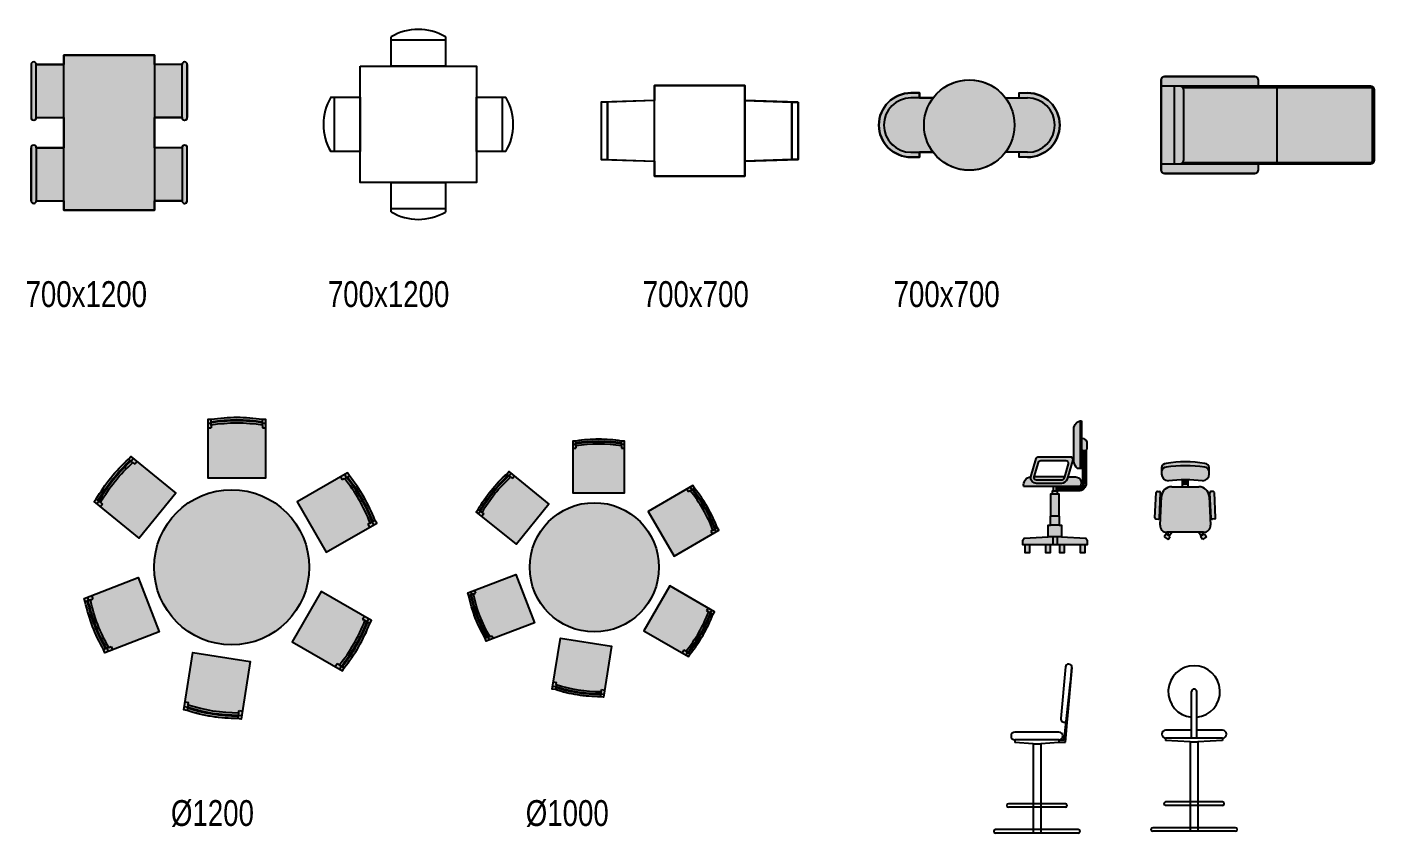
# Model space of a CAD drawing. Header units: millimetres. Extents: x 21129 to 2803301, y -510327 to 166837.
# Drawn here: x 335571 to 345993, y -251615 to -245378 of the extents above; entities that cross this region are included whole.
import ezdxf

# ---------------------------------------------------------------- set-up
doc = ezdxf.new("R2010")
doc.units = ezdxf.units.MM
doc.layers.add('....12_TNT_F_FURNITURE', color=27, linetype='Continuous', transparency=0.5)
doc.layers.add('....20_TNT_N_TEXT', color=9, linetype='Continuous')
doc.layers.add('TNT-Funiture', color=27, linetype='Continuous')
doc.styles.add('.TNT_A_TXT_3_NOTE', font='uromans.shx', dxfattribs={"width": 0.8})

# ---------------------------------------------------------------- blocks, each defined once
blk = doc.blocks.new('TABLE-07')
at = {"layer": 'TNT-Funiture'}
h = blk.add_hatch(color=253, dxfattribs=at)
edge = h.paths.add_edge_path()
edge.add_line((0, 1127.084740000078), (-214.1028383296216, 1127.084740000078))
edge.add_arc((-234.1182565884665, 1127.084740000078), 20.01541825872846, 0, 180)
edge.add_line((-254.1336748469621, 1127.084740000078), (-254.1336748469621, 716.7247659760469))
edge.add_arc((-234.1182565884665, 716.660244498984), 20.01552225375342, 179.815302609997, 360.184697390003)
edge.add_line((-214.1028383299708, 716.7247659759596), (-2.328306436538696e-10, 716.7247659759596))
edge.add_line((0, 716.7247659759596), (0, 483.2752340239822))
edge.add_line((0, 483.2752340240404), (-214.102838329738, 483.2752340240404))
edge.add_arc((-234.1182565884665, 483.2752340240404), 20.01541825867025, 0, 180)
edge.add_line((-254.1336748469621, 483.2752340240404), (-254.1336748469621, 72.91526000000886))
edge.add_arc((-234.1182565884665, 73.16327985026874), 20.01695486126681, 180.709940867202, 359.290059132798)
edge.add_line((-214.1028383295052, 72.91525999992155), (1.164153218269348e-10, 72.91525999992155))
edge.add_line((0, 72.91525999992155), (0, -5.820766091346741e-11))
edge.add_line((0, 0), (700, 0))
edge.add_line((700, 0), (700, 72.91525999997975))
edge.add_line((700, 72.91525999992155), (914.1028383296216, 72.91525999992155))
edge.add_arc((934.1182565884665, 72.91526000027079), 20.01541825872846, 180.0000000007015, 355.2133507403753)
edge.add_line((954.0638676797971, 71.24506053572986), (954.1336748468457, 483.2752340240404))
edge.add_arc((934.1182565884665, 483.8215544711566), 20.02287277347555, 358.4365010268669, 541.563498973133)
edge.add_line((914.1028383295052, 483.2752340240404), (699.9999999998836, 483.2752340240404))
edge.add_line((700, 483.2752340240404), (700, 716.7247659760178))
edge.add_line((700, 716.7247659759596), (914.1028383296216, 716.7247659759596))
edge.add_arc((934.1182565884665, 716.7247659765417), 20.01541825872846, 180.0000000016308, 355.7511665901154)
edge.add_line((954.0786663489416, 715.2418599592056), (954.1336748469621, 1127.084740000078))
edge.add_arc((934.1182565884665, 1127.171362544177), 20.01560569997831, 359.7520373971923, 540.2479626028077)
edge.add_line((914.1028383295052, 1127.084740000078), (699.9999999998836, 1127.084740000078))
edge.add_line((700, 1127.084740000078), (700, 1200.000000000058))
edge.add_line((700, 1200), (0, 1200))
edge.add_line((0, 1200), (0, 1127.08474000002))
for p, q in [((-254.1336748469621, 1127.084740000078), (-254.1336748469621, 716.7247659759596)), ((-214.1028383295052, 716.7247659759596), (-214.1028383295052, 1127.084740000078)), ((-214.1028383295052, 1127.084740000078), (0, 1127.084740000078)), ((914.1028383295052, 1127.084740000078), (700, 1127.084740000078)), ((914.1028383295052, 716.7247659759596), (914.1028383295052, 1127.084740000078)), ((954.1336748469621, 1127.084740000078), (954.1336748469621, 716.7247659759596)), ((-214.1028383295052, 716.7247659759596), (0, 716.7247659759596)), ((914.1028383295052, 716.7247659759596), (700, 716.7247659759596)), ((-254.1336748469621, 72.91525999992155), (-254.1336748469621, 483.2752340240404)), ((-214.1028383295052, 483.2752340240404), (-214.1028383295052, 72.91525999992155)), ((-214.1028383295052, 483.2752340240404), (0, 483.2752340240404)), ((914.1028383295052, 483.2752340240404), (700, 483.2752340240404)), ((914.1028383295052, 483.2752340240404), (914.1028383295052, 72.91525999992155)), ((954.1336748469621, 72.91525999992155), (954.1336748469621, 483.2752340240404)), ((-214.1028383295052, 72.91525999992155), (0, 72.91525999992155)), ((914.1028383295052, 72.91525999992155), (700, 72.91525999992155))]:
    blk.add_line(p, q)
blk.add_lwpolyline([(0, 1127.084740000078), (-214.1028383295052, 1127.084740000078, 1), (-254.1336748469621, 1127.084740000078), (-254.1336748469621, 716.7247659759596, 1.00322878449001), (-214.1028383299708, 716.7247659759596), (0, 716.7247659759596), (0, 483.2752340240404), (-214.1028383299708, 483.2752340240404, 1), (-254.1336748469621, 483.2752340240404), (-254.1336748469621, 72.91525999992155, 0.9876853311484651), (-214.1028383295052, 72.91525999992155), (0, 72.91525999992155), (0, 0), (700, 0), (700, 72.91525999992155), (914.1028383295052, 72.91525999992155, 0.9590773526703177), (954.0638676797971, 71.24506053572986), (954.1336748469621, 483.2752340240404, 1.027667418922487), (914.1028383295052, 483.2752340240404), (700, 483.2752340240404), (700, 716.7247659759596), (914.1028383295052, 716.7247659759596, 0.9635927184922455), (954.0786663489416, 715.2418599592056), (954.1336748469621, 1127.084740000078, 1.004337155703035), (914.1028383295052, 1127.084740000078), (700, 1127.084740000078), (700, 1200), (0, 1200), (0, 1127.084740000078)], format="xyb", close=True)
blk.add_lwpolyline([(0, 1200), (700, 1200), (700, 0), (0, 0)], close=True)
for centre, start, end in [((-234.1182565884665, 1127.084740000078), 0, 180), ((934.1182565884665, 1127.084740000078), 0, 180), ((-234.1182565884665, 716.7247659759596), 180, 0), ((934.1182565884665, 716.7247659759596), 180, 0), ((-234.1182565884665, 483.2752340240404), 0, 180), ((934.1182565884665, 483.2752340240404), 0, 180), ((-234.1182565884665, 72.91525999992155), 180, 0), ((934.1182565884665, 72.91525999992155), 180, 0)]:
    blk.add_arc(centre, 20.01541825870219, start, end)
blk = doc.blocks.new('TABLE-09')
for p, q in [((659.8792302425718, 1101.409687978768), (240.1207558010938, 1101.409687978768)), ((-201.4096879787976, 659.8792302425427), (-201.4096879787976, 240.1207558011229)), ((1101.409687978798, 240.1207697574282), (1101.409687978798, 659.879244198848)), ((240.1207697574282, -201.4096879787976), (659.8792441989062, -201.4096879787976))]:
    blk.add_line(p, q)
for points in [[(659.8792284460505, 1127.334167444002), (659.8792284460505, 1127.334167444002), (659.8792441989062, 900), (240.1207558010938, 900), (240.1207417425467, 1127.995208478416)], [(-227.3341674440308, 659.8792284461379), (-227.3341674440308, 659.8792284461379), (0, 659.879244198848), (0, 240.1207558011229), (-227.9952084785327, 240.1207417425758)], [(1127.334167444031, 240.120771553833), (1127.334167444031, 240.120771553833), (900, 240.1207558010938), (900, 659.879244198848), (1127.995208478533, 659.8792582573951)], [(240.1207715539495, -227.3341674439725), (240.1207715539495, -227.3341674439725), (240.1207558010938, 0), (659.8792441989062, 0), (659.8792582574533, -227.9952084784163)]]:
    blk.add_lwpolyline(points)
blk.add_lwpolyline([(0, 900), (900, 900), (900, 0), (0, 0)], close=True)
for centre, start, end in [((449.4364779578755, 769.8398471565451), 59.51636294529612, 120.3031769559335), ((130.1601528434549, 449.4364779577591), 149.516362946142, 210.3031769544938), ((769.8398471565451, 450.5635220422409), 329.5163629461421, 30.30317695449383), ((450.5635220421245, 130.1601528434549), 239.5163629452962, 300.3031769559335)]:
    blk.add_arc(centre, 414.8353170486909, start, end)
blk = doc.blocks.new('GHEBAR2')
for p, q in [((220.4700877670693, 1285.135829698409), (184.7065599276393, 885.1358296984099)), ((220.2714295969199, 702.8678643049552), (270.2714295969199, 1280.683150510978)), ((270.2714295969199, 1280.683150510978), (234.5079017574899, 880.6831505109778)), ((210.2714295969126, 721.4542039205514), (260.2714295969199, 1168.837361192937)), ((170.2714295969199, 781.4542039205517), (-170.2714295969199, 781.4542039205446)), ((170.2714295969199, 721.4542039205517), (-170.2714295969199, 721.4542039205444)), ((-170.2714295969199, 721.4542039205444), (-170.2714295969199, 701.4542039205371)), ((-30, 691.4542039205371), (-170.2714295969199, 701.4542039205371)), ((-30, 691.4542039205371), (-30, -3.637978807091713e-12)), ((-30, 691.4542039205371), (30, 691.4542039205371)), ((170.2714295969199, 701.4542039205444), (30, 691.4542039205444)), ((30, 691.4542039205371), (30, -3.637978807091713e-12)), ((170.2714295969199, 721.4542039205517), (210.2714295969126, 721.4542039205514)), ((170.2714295969199, 721.4542039205517), (170.2714295969199, 701.4542039205444)), ((171.2482625168777, 702.8678643049552), (220.2714295969199, 702.8678643049552)), ((220.2714295969199, 227.0285727959163), (-220.2714295969199, 227.0285727959163)), ((220.2714295969199, 199.9999999999964), (-220.2714295969199, 200.0000000000036)), ((320.2714295969199, 27.02857279591626), (-320.2714295969199, 27.02857279591626)), ((320.2714295969199, -3.637978807091713e-12), (-320.2714295969199, 3.637978807091713e-12))]:
    blk.add_line(p, q)
for centre, radius, start, end in [((245.3707586819946, 1282.909490104694), 24.99999999999907, 354.8908371938024, 174.8908371938023), ((209.6072308425646, 882.9094901046938), 24.99999999999906, 174.8908371938023, 354.8908371938024), ((-170.2714295969199, 751.4542039205444), 30, 90, 270), ((170.2714295969199, 751.4542039205517), 30, 270, 90), ((-220.2714295969199, 213.5142863979599), 13.51428639795713, 90, 270), ((220.2714295969199, 213.5142863979599), 13.51428639795713, 270, 90), ((-320.2714295969199, 13.51428639795995), 13.51428639795713, 90, 270), ((320.2714295969199, 13.51428639795995), 13.51428639795713, 270, 90)]:
    blk.add_arc(centre, radius, start, end)
blk = doc.blocks.new('GHEBAR1')
for p, q in [((-19.99999999999272, 694.4256311246313), (-19.99999999999272, 1053.654577715062)), ((20.00000000000728, 694.425631124632), (20.00000000000728, 1053.654577715062)), ((-19.99999999999272, 754.4256311246314), (-220.2714295969199, 754.4256311246281)), ((220.2714295969199, 754.4256311246354), (20.00000000001455, 754.4256311246321)), ((220.2714295969199, 694.4256311246354), (-220.2714295969199, 694.4256311246281)), ((-220.2714295969199, 694.4256311246281), (-220.2714295969199, 674.4256311246208)), ((-30, 664.4256311246208), (-220.2714295969199, 674.4256311246208)), ((-30, 664.4256311246208), (-30, -27.0285727959199)), ((-30, 664.4256311246208), (30, 664.4256311246208)), ((220.2714295969199, 674.4256311246281), (30, 664.4256311246281)), ((30, 664.4256311246208), (30, -27.0285727959199)), ((220.2714295969199, 694.4256311246354), (220.2714295969199, 674.4256311246281)), ((220.2714295969199, 200), (-220.2714295969199, 200)), ((220.2714295969199, 172.9714272040801), (-220.2714295969199, 172.9714272040874)), ((320.2714295969199, 0), (-320.2714295969199, 0)), ((320.2714295969199, -27.0285727959199), (-320.2714295969199, -27.02857279591262))]:
    blk.add_line(p, q)
for centre, radius, start, end in [((7.275957614183426e-12, 1053.654577715061), 200, 275.739170477184, 264.2608295228161), ((7.275957614183426e-12, 1053.654577715062), 20, 0, 180), ((-220.2714295969199, 724.4256311246281), 30, 90, 270), ((220.2714295969199, 724.4256311246354), 30, 270, 90), ((-220.2714295969199, 186.4857136020437), 13.51428639795713, 90, 270), ((220.2714295969199, 186.4857136020437), 13.51428639795713, 270, 90), ((-320.2714295969199, -13.51428639795631), 13.51428639795713, 90, 270), ((320.2714295969199, -13.51428639795631), 13.51428639795713, 270, 90)]:
    blk.add_arc(centre, radius, start, end)
blk = doc.blocks.new('A$C016355CB')
at = {"layer": 'TNT-Funiture'}
h = blk.add_hatch(color=253, dxfattribs=at)
edge = h.paths.add_edge_path()
edge.add_ellipse((457.6495816361858, 959.9885296510183), major_axis=(-44.03885846143674, 44.03885846143674), ratio=0.9999999999990468, start_angle=-43.28154335001369, end_angle=46.94710910034013, ccw=False)
edge.add_line((455.781904144329, 1022.240870088572), (455.781904144329, 886.8946510239039))
edge.add_ellipse((455.6551389752422, 844.0383958995808), major_axis=(-30.30408118303943, 30.30408118303943), ratio=0.9999999999982583, start_angle=241.33366824931062, end_angle=314.83052443623836, ccw=False)
edge.add_line((496.781904144329, 856.0909416647628), (496.781904144329, 810.9515672904672))
edge.add_ellipse((476.7819041442126, 810.9515672905254), major_axis=(14.14213562389607, 14.14213562389607), ratio=0.9999999999933251, start_angle=269.42700400099284, end_angle=314.999999999642, ccw=False)
edge.add_line((490.781904144329, 796.6687104334123), (490.781904144329, 538.9270454897196))
edge.add_ellipse((430.781904144329, 538.9270454897196), major_axis=(42.42640687120751, 42.42640687120752), ratio=0.9999999999993088, start_angle=225.0000000000198, end_angle=314.9999999999802, ccw=False)
edge.add_line((430.781904144329, 478.9270454897196), (266.3623282093322, 478.9270454897196))
edge.add_line((266.3623282093322, 478.9270454897196), (266.3623282093322, 457.3309640041552))
edge.add_line((266.3623282093322, 457.3309640041552), (279.131097415695, 457.3309640041552))
edge.add_line((279.131097415695, 457.3309640041552), (279.131097415695, 284.6586962314323))
edge.add_line((279.131097415695, 284.6586962314323), (282.6420151323546, 284.6586962314323))
edge.add_line((282.6420151323546, 284.6586962314323), (282.6420151323546, 215.2232668701326))
edge.add_line((282.6420151323546, 215.2232668701326), (298.8094673197484, 215.2232668701326))
edge.add_line((298.8094673197484, 215.2232668701326), (298.8094673197484, 125.592552404094))
edge.add_line((298.8094673197484, 125.592552404094), (487.9941406756407, 113.1306579343509))
edge.add_line((487.9941406756407, 113.1306579343509), (498.5382671080297, 99.17450221761828))
edge.add_line((498.5382671080297, 99.17450221761828), (498.5382671080297, 61.99740044760983))
edge.add_line((498.5382671080297, 61.99740044760983), (479.8666224840563, 61.99740044760983))
edge.add_line((479.8666224840563, 61.99740044760983), (479.8666224841727, -0.0005042270640842617))
edge.add_line((479.8666224841727, -0.0005042270640842617), (445.9597232751548, -0.0005042270640842617))
edge.add_line((445.9597232751548, -0.0005042270640842617), (445.9597232751548, 61.99740044760983))
edge.add_line((445.9597232751548, 61.99740044760983), (321.0033408449963, 61.99740044760983))
edge.add_line((321.0033408449963, 61.99740044760983), (321.0033408449963, -0.0005042270640842617))
edge.add_line((321.0033408449963, -0.0005042270640842617), (287.0964416360948, -0.0005042270640842617))
edge.add_line((287.0964416360948, -0.0005042270640842617), (287.0964416360948, 61.99740044760983))
edge.add_line((287.0964416360948, 61.99740044760983), (211.4407433067681, 61.99740044760983))
edge.add_line((211.4407433067681, 61.99740044760983), (211.4407433066517, -0.0005042270640842617))
edge.add_line((211.4407433066517, -0.0005042270640842617), (177.5338440977503, -0.0005042270640842617))
edge.add_line((177.5338440977503, -0.0005042270640842617), (177.5338440977503, 61.99740044755163))
edge.add_line((177.5338440977503, 61.99740044755163), (51.51753011904657, 61.99740044760983))
edge.add_line((51.51753011904657, 61.99740044760983), (51.51753011904657, -0.0005042270640842617))
edge.add_line((51.51753011904657, -0.0005042270640842617), (17.61063091014512, -0.0005042270640842617))
edge.add_line((17.61063091014512, -0.0005042270640842617), (17.61063091014512, 61.99740044760983))
edge.add_line((17.61063091014512, 61.99740044760983), (-0.001082165283150971, 61.99740044755163))
edge.add_line((-0.001082165283150971, 61.99740044755163), (-0.001082165283150971, 99.17450221767649))
edge.add_line((-0.001082165283150971, 99.17450221767649), (10.48444081365597, 113.0530906813801))
edge.add_line((10.48444081365597, 113.0530906813801), (197.780997667578, 125.4643188732443))
edge.add_line((197.780997667578, 125.4643188732443), (197.780997667578, 215.2232668701326))
edge.add_line((197.780997667578, 215.2232668701326), (213.5513905844418, 215.2232668701326))
edge.add_line((213.5513905844418, 215.2232668701326), (213.5513905843254, 284.6586962314323))
edge.add_line((213.5513905843254, 284.6586962314323), (217.5127809908008, 284.6586962314323))
edge.add_line((217.5127809908008, 284.6586962314323), (217.5127809908008, 457.3309640041552))
edge.add_line((217.5127809908008, 457.3309640041552), (230.6644910475006, 457.3309640041552))
edge.add_line((230.6644910475006, 457.3309640041552), (230.6644910475006, 478.9270454897196))
edge.add_line((230.6644910475006, 478.9270454897196), (237.3523457727861, 478.9270454897196))
edge.add_line((237.3523457727861, 478.9270454897196), (237.3523457727861, 514.8227318150457))
edge.add_line((237.3523457727861, 514.8227318150457), (7.76821436197497, 514.8227318150457))
edge.add_ellipse((68.82621537882369, 525.9470851669903), major_axis=(43.88525222485761, 43.88525222485761), ratio=0.9999999999990337, start_angle=51.94604218091888, end_angle=145.3256451627015, ccw=False)
edge.add_line((61.32063893880695, 587.5546906064264), (103.4075908539817, 730.1509441550006))
edge.add_ellipse((122.5895438076695, 724.4894354441203), major_axis=(14.14213562381608, 14.14213562381608), ratio=0.9999999999916156, start_angle=45.00000000024022, end_angle=118.55615760510989, ccw=False)
edge.add_line((122.5895438076695, 744.4894354441203), (367.2751021101139, 744.4894354441203))
edge.add_ellipse((367.2751021101139, 724.4894354441203), major_axis=(14.14213562372607, 14.14213562372607), ratio=0.9999999999967581, start_angle=298.5561576051392, end_angle=405.0000000000929, ccw=False)
edge.add_line((386.4570550636854, 718.82792673324), (347.8392070472473, 587.985463769699))
edge.add_line((347.8392070472473, 587.985463769699), (406.8897497823928, 587.9854637697572))
edge.add_ellipse((406.469621735625, 542.1204476428684), major_axis=(32.43282451387804, 32.43282451387804), ratio=0.9999999999987446, start_angle=278.4766641907951, end_angle=404.4751797178102, ccw=False)
edge.add_line((443.3289614268579, 514.8227318150457), (258.7940600431757, 514.8227318150457))
edge.add_line((258.7940600431757, 514.8227318150457), (258.7940600431757, 503.9270454897196))
edge.add_line((258.7940600431757, 503.9270454897196), (430.781904144329, 503.9270454897196))
edge.add_ellipse((430.781904144329, 538.9270454897196), major_axis=(24.74873734153773, 24.74873734153773), ratio=0.9999999999993088, start_angle=225.0000000000198, end_angle=314.9999999999802)
edge.add_line((465.781904144329, 538.9270454897196), (465.781904144329, 790.9515672904672))
edge.add_line((465.781904144329, 790.9515672904672), (455.781904144329, 790.9515672904672))
edge.add_line((455.781904144329, 790.9515672904672), (455.781904144329, 653.1801965364139))
edge.add_line((455.781904144329, 653.1801965364139), (424.2432431809139, 653.1801965364139))
edge.add_ellipse((479.9011192551116, 718.2352381302044), major_axis=(60.53906840156881, 60.53906840156884), ratio=0.9999999999999798, start_angle=144.2746739565752, end_angle=184.4513398683914, ccw=False)
edge.add_line((395.4051903049694, 704.4368470389745), (395.4051903049694, 957.8724349040422))
edge = h.paths.add_edge_path(flags=16)
edge.add_line((332.3545044553466, 714.4894354441203), (139.8012812918751, 714.4894354441203))
edge.add_ellipse((139.8012812918751, 694.4894354441203), major_axis=(14.14213562381608, 14.14213562381608), ratio=0.9999999999916156, start_angle=45.0000000002402, end_angle=118.5561576051099)
edge.add_line((120.6193283381872, 700.1509441550006), (87.51394820318092, 587.985463769699))
edge.add_line((87.51394820318092, 587.985463769699), (321.7730394777609, 587.985463769699))
edge.add_line((321.7730394777609, 587.985463769699), (351.5364574089181, 688.8279267331818))
edge.add_ellipse((332.3545044553466, 694.4894354441203), major_axis=(14.14213562372453, 14.14213562372453), ratio=0.9999999999976174, start_angle=298.5561576049999, end_angle=405.0000000000682)
for p, q in [((446.7819041436305, 653.1801965364139), (446.7819041436305, 1021.313367156719)), ((455.781904144329, 886.8946510239039), (455.781904144329, 790.9515672904672)), ((465.781904144329, 790.9515672904672), (476.781904144329, 790.9515672904672)), ((490.7819041436305, 788.8101397099672), (465.7819041436305, 788.8101397099672)), ((490.7819041436305, 776.3101397099672), (465.7819041436305, 776.3101397099672)), ((490.7819041436305, 763.8101397099672), (465.7819041436305, 763.8101397099672)), ((490.7819041436305, 751.3101397099672), (465.7819041436305, 751.3101397099672)), ((490.7819041436305, 738.8101397099672), (465.7819041436305, 738.8101397099672)), ((490.7819041436305, 726.3101397099672), (465.7819041436305, 726.3101397099672)), ((490.7819041436305, 713.8101397099672), (465.7819041436305, 713.8101397099672)), ((490.7819041436305, 701.3101397099672), (465.7819041436305, 701.3101397099672)), ((490.7819041436305, 688.8101397099672), (465.7819041436305, 688.8101397099672)), ((490.7819041436305, 676.3101397099672), (465.7819041436305, 676.3101397099672)), ((490.7819041436305, 663.8101397099672), (465.7819041436305, 663.8101397099672)), ((490.7819041437469, 651.3101397099672), (465.7819041436305, 651.3101397099672)), ((490.7819041437469, 638.8101397099672), (465.7819041436305, 638.8101397099672)), ((490.7819041437469, 626.3101397099672), (465.7819041436305, 626.3101397099672)), ((464.4654409424402, 529.4181365762488), (488.5251100844471, 522.6260587809375)), ((490.7819041437469, 613.8101397099672), (465.7819041436305, 613.8101397099672)), ((490.7819041437469, 601.3101397099672), (465.7819041436305, 601.3101397099672)), ((490.7819041437469, 588.8101397099672), (465.7819041436305, 588.8101397099672)), ((490.7819041437469, 576.3101397099672), (465.7819041436305, 576.3101397099672)), ((490.7819041437469, 563.8101397099672), (465.7819041436305, 563.8101397099672)), ((490.7819041437469, 551.3101397099672), (465.7819041436305, 551.3101397099672)), ((490.7819041437469, 538.8101397099672), (465.7819041436305, 538.8101397099672)), ((230.6644910469186, 457.330964004097), (266.3623282087501, 457.330964004097)), ((258.7940600431757, 514.8227318150457), (237.3523457727861, 514.8227318150457)), ((237.352345772204, 478.9270454897196, -30.18835542449775), (266.3623282093322, 478.9270454896614)), ((258.7940600431757, 503.9270454897196), (258.7940600431757, 478.9270454897196)), ((269.1544233579189, 478.9270454896614), (269.1544233579189, 503.5653982346412)), ((281.6544233579189, 478.9270454896614), (281.6544233579189, 503.5653982346412)), ((294.1544233579189, 478.9270454896614), (294.1544233579189, 503.5653982346412)), ((306.6544233579189, 478.9270454896614), (306.6544233579189, 503.5653982346412)), ((319.1544233579189, 478.9270454896614), (319.1544233579189, 503.5653982346412)), ((331.6544233579189, 478.9270454896614), (331.6544233579189, 503.5653982346412)), ((344.1544233579189, 478.9270454896614), (344.1544233579189, 503.5653982346412)), ((356.6544233579189, 478.9270454896614), (356.6544233579189, 503.5653982346412)), ((369.1544233579189, 478.9270454896614), (369.1544233579189, 503.5653982346412)), ((381.6544233579189, 478.9270454896614), (381.6544233579189, 503.5653982346412)), ((394.1544233579189, 478.9270454896614), (394.1544233579189, 503.5653982346412)), ((406.6544233579189, 478.9270454896614), (406.6544233579189, 503.5653982346412)), ((419.1544233579189, 478.9270454896614), (419.1544233579189, 503.5653982346412)), ((431.6544233579189, 478.9333899065969), (431.6544233579189, 503.5653982346412)), ((440.2908130571013, 505.2435086909099), (447.0828908523545, 481.1838395489031)), ((449.3640264754649, 509.2672287396854), (462.6369709982537, 488.0816453468287)), ((455.5306414852384, 514.1783081481699), (473.2083110149251, 496.5006386184832)), ((460.441720893723, 520.3449231578852), (481.6273042865796, 507.0719786350965)), ((282.6420151323546, 215.2232668701326), (213.5513905844418, 215.2232668701326)), ((279.131097415695, 284.6586962314323), (217.5127809908008, 284.6586962314323)), ((298.8094673197484, 125.592552404094), (197.780997667578, 125.592552404094)), ((232.9351255954243, 125.592552404094, 4.314441213002743), (232.9351255954243, 61.99740044760983, 215.9854236344181)), ((266.1383723982144, 125.592552404094, 4.314441212954791), (266.1383723982144, 61.99740044760983, 215.9854236344181)), ((51.51753011904657, 61.99740044760983), (17.61063091014512, 61.99740044760983)), ((211.4407433066517, 61.99740044760983), (177.5338440977503, 61.99740044760983)), ((321.0033408449963, 61.99740044760983), (287.0964416360948, 61.99740044760983)), ((479.8666224840563, 61.99740044760983), (445.9597232751548, 61.99740044760983))]:
    blk.add_line(p, q, dxfattribs=at)
for points in [[(455.781904144329, 1022.240870088572), (455.781904144329, 886.8946510239039, -0.3321559468952728), (496.781904144329, 856.0909416647046), (496.781904144329, 810.9515672904672, -0.201512754623718), (490.781904144329, 796.6687104334123), (490.781904144329, 538.9270454897196, -0.4142135623731306), (430.781904144329, 478.9270454897196), (266.3623282093322, 478.9270454897196), (266.3623282093322, 457.3309640041552), (279.131097415695, 457.3309640041552), (279.131097415695, 284.6586962314323), (282.6420151323546, 284.6586962314323), (282.6420151323546, 215.2232668701326), (298.8094673197484, 215.2232668701326), (298.8094673197484, 125.592552404094), (487.9941406756407, 113.1306579343509), (498.5382671080297, 99.17450221761828), (498.5382671080297, 61.99740044760983), (479.8666224840563, 61.99740044760983), (479.8666224840563, -0.0005042270640842617), (445.9597232751548, -0.0005042270640842617), (445.9597232751548, 61.99740044760983), (321.0033408449963, 61.99740044760983), (321.0033408449963, -0.0005042270640842617), (287.0964416360948, -0.0005042270640842617), (287.0964416360948, 61.99740044760983), (211.4407433066517, 61.99740044760983), (211.4407433066517, -0.0005042270640842617), (177.5338440977503, -0.0005042270640842617), (177.5338440977503, 61.99740044755163), (51.51753011904657, 61.99740044760983), (51.51753011904657, -0.0005042270640842617), (17.61063091014512, -0.0005042270640842617), (17.61063091014512, 61.99740044760983), (-0.001082165283150971, 61.99740044760983), (-0.001082165283150971, 99.17450221761828), (10.48444081365597, 113.0530906813801), (197.780997667578, 125.4643188732443), (197.780997667578, 215.2232668701326), (213.5513905844418, 215.2232668701326), (213.5513905843254, 284.6586962314323), (217.5127809908008, 284.6586962314323), (217.5127809908008, 457.3309640041552), (230.6644910475006, 457.3309640041552), (230.6644910475006, 478.9270454897196), (237.3523457727861, 478.9270454897196), (237.3523457727861, 514.8227318150457), (7.76821436197497, 514.8227318150457, -0.4315973697101423), (61.32063893880695, 587.5546906064264), (103.4075908540981, 730.1509441550588, -0.332443270242107), (122.5895438076695, 744.4894354441203), (367.2751021101139, 744.4894354441203, -0.5010019898530262), (386.4570550636854, 718.82792673324), (347.8392070472473, 587.985463769699), (406.8897497826256, 587.9854637697572, -0.6127918785756896), (443.3289614268579, 514.8227318150457), (258.7940600431757, 514.8227318150457), (258.7940600431757, 503.9270454897196), (430.781904144329, 503.9270454897196, 0.414213562373095), (465.781904144329, 538.9270454897196), (465.781904144329, 790.9515672904672), (455.781904144329, 790.9515672904672), (455.781904144329, 653.1801965364139), (424.2432431809139, 653.1801965364139, -0.177121906041974), (395.4051903049694, 704.4368470389745), (395.4051903049694, 957.8724349041586, -0.4153829061246232), (455.781904144329, 1022.240870088572, 66.6778348437766)], [(347.8392070468981, 587.985463769699), (342.4085184657015, 569.5855604593526, -0.3324432702422025), (299.2491243202239, 537.3239550591097), (106.6959011567524, 537.3239550591097, -0.4516623525978398), (62.05346261349041, 587.985463769699, -0.4516623525978398)], [(321.7730394777609, 587.985463769699), (318.4310772739118, 576.6624463478802, -0.3324432702422401), (299.2491243202239, 562.3239550588187), (106.6959011568688, 562.3239550588187, -0.5010019898531194), (87.51394820318092, 587.985463769699)]]:
    blk.add_lwpolyline(points, format="xyb", dxfattribs=at)
blk.add_lwpolyline([(351.5364574089181, 688.8279267331818), (321.7730394777609, 587.985463769699), (87.51394820318092, 587.985463769699), (120.6193283381872, 700.1509441550588, -0.3324432702422401), (139.8012812918751, 714.4894354441203), (332.3545044553466, 714.4894354441203, -0.5010019898531194)], format="xyb", close=True, dxfattribs=at)
blk.add_arc((476.781904144329, 810.9515672904672), 20.00000000000152, 270, 314.4270039987287, dxfattribs=at)
blk = doc.blocks.new('A$C7367666D')
at = {"layer": 'TNT-Funiture'}
h = blk.add_hatch(color=253, dxfattribs=at)
h.dxf.hatch_style = 1
edge = h.paths.add_edge_path()
edge.add_ellipse((87.12681052699918, 524.2771983689163), major_axis=(-35.19963486770762, -0.160328484186997), ratio=0.9999999998958902, start_angle=269.7390290571776, end_angle=359.7390290570048)
edge.add_line((51.92681052640546, 524.2771983680432), (51.92681052564876, 554.2931747059338))
edge.add_ellipse((87.12681052624248, 554.2931747068069), major_axis=(-35.1936681863199, 0.6676223738630297), ratio=0.9999999998970371, start_angle=271.08676812932345, end_angle=361.08676812925245, ccw=False)
edge.add_ellipse((236.3878196065198, -366.9332198924385), major_axis=(-968.0031357778722, 0.4758471928153845), ratio=0.9999999998939468, start_angle=261.1580684723121, end_angle=278.8982619960751, ccw=False)
edge.add_ellipse((385.6488286412205, 554.2931747141993), major_axis=(-35.19965050794961, 0.1568571355807347), ratio=0.9999999998962111, start_angle=180.2553205014306, end_angle=270.25532050128504, ccw=False)
edge.add_line((420.8488286418724, 554.2931747150724), (420.8488286426291, 524.2771983771818))
edge.add_ellipse((385.6488286419772, 524.2771983763087), major_axis=(-35.19985173241813, 0.1021668173005464), ratio=0.9999999998958929, start_angle=180.166299309862, end_angle=270.1662993099458)
edge.add_ellipse((236.3878196073929, -396.9491962305037), major_axis=(-968.0031878088499, 0.3545409226973544), ratio=0.9999999998936406, start_angle=261.150888395267, end_angle=278.8910819190084)
edge = h.paths.add_edge_path()
edge.add_ellipse((18.55774453928461, 363.4277281498071), major_axis=(-8.075501147354359, -3.49660996096747), ratio=0.9999999999265644, start_angle=242.07542100846672, end_angle=333.7254733344461, ccw=False)
edge.add_line((19.25009201007197, 372.2004503594362), (36.33175826567458, 370.8523570148973))
edge.add_ellipse((35.63941079500364, 362.0796348053264), major_axis=(-8.075501147336102, -3.496609960959564), ratio=0.9999999999310235, start_angle=153.7254733349065, end_angle=242.07542100919682, ccw=False)
edge.add_line((44.4284313772805, 361.6401837765006), (34.66419813933317, 166.3555189414765))
edge.add_ellipse((25.87517755711451, 166.794969970244), major_axis=(-8.07550114734859, -3.49660996096497), ratio=0.9999999999253262, start_angle=62.30019168992129, end_angle=153.725473334777, ccw=False)
edge.add_line((25.21725061355392, 158.0195992018562), (8.132226543908473, 159.3005362654221))
edge.add_ellipse((8.790153487352654, 168.0759070338681), major_axis=(-8.075501147357611, -3.496609960968878), ratio=0.9999999999270075, start_angle=333.72547333481515, end_angle=422.3001916906054, ccw=False)
edge.add_line((0.001132905075792223, 168.5153580626938), (9.768723957065959, 363.867179178691))
edge = h.paths.add_edge_path()
edge.add_ellipse((434.4156064940616, 362.0796348152217), major_axis=(-8.075501147368223, -3.496609960973473), ratio=0.9999999999287578, start_angle=251.100336118362, end_angle=339.4502837865011, ccw=False)
edge.add_line((433.723259022925, 370.8523570247344), (450.8049252785277, 372.2004503701464))
edge.add_ellipse((451.4972727496061, 363.4277281605755), major_axis=(-8.075501147378699, -3.496609960978008), ratio=0.9999999999321583, start_angle=159.4502837865651, end_angle=251.1003361181356, ccw=False)
edge.add_line((460.2862933319411, 363.8671791898669), (470.0538843935938, 168.5153580743936))
edge.add_ellipse((461.2648638112587, 168.0759070451022), major_axis=(-8.075501147419338, -3.496609960995604), ratio=0.9999999999169559, start_angle=70.87556543733461, end_angle=159.4502837866238, ccw=False)
edge.add_line((461.9227907552267, 159.3005362767144), (444.8377666856395, 158.0195992122754))
edge.add_ellipse((444.1798397416715, 166.7949699806632), major_axis=(-8.075501147416727, -3.496609960994473), ratio=0.9999999999150228, start_angle=339.4502837862424, end_angle=430.87556543736895, ccw=False)
edge.add_line((435.3908191593946, 166.3555189513718), (425.6265859117848, 361.6401837859303))
h.paths.add_polyline_path([(352.8959626175929, 22.63933711021673), (383.8658120347536, 43.70604913023999), (399.2659911263618, 21.06648264697287), (368.2961417091428, -0.0002293731085956097)])
h.paths.add_polyline_path([(355.6095555829816, 31.45685366162797), (338.5124278130243, 56.59107830404537), (364.6471176983905, 56.59107830462744), (373.4767795787193, 43.61072814278305)])
h.paths.add_polyline_path([(96.57823772617849, 43.61072813585633), (105.4078996057506, 56.5910782982246), (131.5425894911168, 56.59107829886489), (114.4454617225565, 31.45685365563259)])
h.paths.add_polyline_path([(117.1590546882362, 22.63933710433776), (101.7588755979086, -0.0002293796860612929), (70.78902617964195, 21.0664826388238), (86.18920527002774, 43.70604912290582)])
edge = h.paths.add_edge_path()
edge.add_line((256.6088857221184, 462.0595642143744), (256.6088857223513, 451.927316469606))
edge.add_line((256.6088857223513, 451.927316469606), (213.4461315621738, 451.9273164685583))
edge.add_line((213.4461315621738, 451.9273164685583), (213.4461315618828, 462.0060063119163))
edge.add_ellipse((236.3878196132137, -634.2530167567893), major_axis=(-1006.224924638785, -435.685170525718), ratio=0.9999999999759983, start_angle=245.5311996473421, end_angle=247.7867467425429, ccw=False)
h.paths.add_polyline_path([(256.6088857224677, 447.2373152871151), (256.6088857234572, 408.5910782712745), (213.4461315632798, 408.5910782701685), (213.4461315623485, 447.2373152860091)])
h = blk.add_hatch(color=253, dxfattribs=at)
edge = h.paths.add_edge_path()
edge.add_ellipse((104.7268105276744, 507.112803665048), major_axis=(-52.79987901388986, -0.1130319250291305), ratio=0.9999999998949756, start_angle=359.87734361502845, end_angle=449.8773436151256, ccw=False)
edge.add_line((51.92681052675471, 507.1128036637674), (51.92681052640546, 524.2771983680432))
edge.add_ellipse((87.12681052699918, 524.2771983689163), major_axis=(-35.19963494887611, -0.1603106629063666), ratio=0.9999999998958904, start_angle=269.7390580655514, end_angle=359.7390580653785, ccw=False)
edge.add_ellipse((236.3878196072765, -396.9491962304455), major_axis=(-968.0032396857662, -0.1589494868260828), ratio=0.9999999998936109, start_angle=261.1204950740655, end_angle=278.8606885978072, ccw=False)
edge.add_ellipse((385.6488286419772, 524.2771983763087), major_axis=(-35.19985189441687, 0.1021109881142749), ratio=0.9999999998958929, start_angle=180.1662084351399, end_angle=270.1662084352239, ccw=False)
edge.add_line((420.8488286426291, 524.2771983771818), (420.8488286429783, 507.112803672906))
edge.add_ellipse((368.0488286420587, 507.1128036716254), major_axis=(-52.79576550550015, 0.6686888548339334), ratio=0.9999999998951569, start_angle=90.72564533160829, end_angle=180.7256453318298, ccw=False)
edge.add_ellipse((236.3878196132137, -634.2530167567893), major_axis=(-1096.498813335228, -0.7206352576500106), ratio=0.999999999895812, start_angle=263.0659719665235, end_angle=276.8587167776467)
edge = h.paths.add_edge_path()
edge.add_ellipse((92.5334674497717, 109.3910782933235), major_axis=(-52.79920376088698, 0.2899695024593932), ratio=0.9999999998960413, start_angle=-2.547744008832808, end_angle=90.31466121722377, ccw=False)
edge.add_line((39.79934395605233, 112.0277844663942), (50.86526160512585, 333.3461375347106))
edge.add_ellipse((129.9664468457922, 329.3910782750463), major_axis=(-79.19960888245059, -0.2489037821263932), ratio=0.9999999998943009, start_angle=269.81993485378797, end_angle=356.9575296276334, ccw=False)
edge.add_line((129.966446843755, 408.591078268073), (340.0885704429238, 408.5910782733117))
edge.add_ellipse((340.0885704449029, 329.391078280285), major_axis=(-79.19944106355594, -0.2975490510626424), ratio=0.9999999998949741, start_angle=182.6471483470948, end_angle=269.78474312105504, ccw=False)
edge.add_line((419.1897556853364, 333.3461375438492), (430.2556733454112, 112.0277844760567))
edge.add_ellipse((377.52154985175, 109.3910783003666), major_axis=(-52.79953790269415, -0.2209012570989132), ratio=0.9999999998948979, start_angle=89.76028889081272, end_angle=182.6226941167506, ccw=False)
edge.add_line((377.5215498530888, 56.59107830497669), (92.53346745111048, 56.59107829787536))
for p, q in [((51.92681052564876, 554.2931747059338), (51.92681052675471, 507.1128036637674)), ((420.8488286429783, 507.112803672906), (420.8488286418724, 554.2931747150724)), ((213.4461315632798, 408.5910782701685), (213.446131561941, 462.0060063119745)), ((213.5494876789162, 451.9273164685001), (256.7122418390936, 451.927316469606)), ((213.5494876789744, 447.2373152860091), (256.7122418391518, 447.2373152871151)), ((213.5494876793819, 431.2913300035289), (256.2430798514979, 431.2913300045766)), ((214.0186496669194, 456.6173114050762), (256.7122418389772, 456.6173114061239)), ((214.0186496672686, 440.6713198765647), (256.2430798512069, 440.6713198776124)), ((256.6088857234572, 408.5910782712745), (256.6088857221184, 462.0595642143744)), ((0.001132905075792223, 168.5153580626938), (9.76872395700775, 363.8671791787492)), ((19.25009201007197, 372.2004503594362), (36.33175826567458, 370.8523570148973)), ((34.66419813939137, 166.3555189414183), (44.4284313772805, 361.6401837765006)), ((39.79934395611053, 112.0277844664524), (50.86526160512585, 333.3461375346524)), ((129.966446843755, 408.591078268073), (340.0885704429238, 408.5910782733117)), ((419.1897556853364, 333.3461375438492), (430.2556733452948, 112.0277844761149)), ((435.3908191593364, 166.3555189513136), (425.6265859117266, 361.6401837859303)), ((450.8049252785277, 372.2004503701464), (433.723259022925, 370.8523570247344)), ((470.0538843935938, 168.5153580743936), (460.2862933319411, 363.8671791898669)), ((8.13222654373385, 159.3005362654221), (25.21725061355392, 158.0195992018562)), ((461.922790755285, 159.3005362766562), (444.8377666855813, 158.0195992122754)), ((86.18920527002774, 43.70604912290582), (70.78902617964195, 21.0664826388238)), ((70.78902617964195, 21.0664826388238), (101.7588755979086, -0.0002293796860612929)), ((117.1590546882362, 22.63933710433776), (86.18920527002774, 43.70604912290582)), ((377.5215498530888, 56.59107830497669), (92.53346745116869, 56.59107829787536)), ((105.4078996057506, 56.5910782982246), (96.57823772617849, 43.61072813585633)), ((96.57823772617849, 43.61072813585633), (114.4454617225565, 31.45685365563259)), ((101.7588755979086, -0.0002293796860612929), (117.1590546882362, 22.63933710433776)), ((114.4454617225565, 31.45685365563259), (131.5425894911168, 56.59107829886489)), ((355.6095555829816, 31.45685366162797), (338.5124278131407, 56.59107830398716)), ((352.8959626175929, 22.63933711021673), (383.8658120347536, 43.70604913023999)), ((368.2961417091428, -0.0002293731085956097), (352.8959626175929, 22.63933711021673)), ((373.4767795787193, 43.61072814278305), (355.6095555829816, 31.45685366162797)), ((364.6471176983905, 56.59107830462744), (373.4767795787193, 43.61072814278305)), ((399.2659911263618, 21.06648264697287), (368.2961417091428, -0.0002293731085956097)), ((383.8658120347536, 43.70604913023999), (399.2659911263618, 21.06648264697287))]:
    blk.add_line(p, q, dxfattribs=at)
for centre, radius, start, end in [((87.12681052624248, 554.2931747068069), 35.20000000060809, 90, 180), ((87.12681052699918, 524.2771983689163), 35.20000000060809, 90, 180), ((236.3878196065198, -366.9332198924967), 968.0032527340525, 81.12990323340537, 98.87009676329946), ((236.3878196072765, -396.9491962304455), 968.0032527340525, 81.12990323340537, 98.87009676329946), ((385.6488286412205, 554.2931747141993), 35.20000000060809, 0, 90), ((385.6488286419772, 524.2771983763087), 35.20000000060809, 0, 90), ((104.7268105276744, 507.112803665048), 52.80000000091088, 180, 270), ((236.3878196132137, -634.2530167567893), 1096.499050141698, 83.10362759829911, 96.89637240872317), ((368.0488286420587, 507.1128036716254), 52.80000000091088, 270, 0), ((18.55774453928461, 363.4277281498653), 8.800000000151899, 85.48754244609592, 177.1375947753871), ((35.63941079500364, 362.0796348053264), 8.800000000151899, 357.1375947753871, 85.48754244609592), ((129.966446845734, 329.3910782749881), 79.2000000013656, 90, 177.1375947753871), ((340.0885704449029, 329.391078280285), 79.20000000136554, 2.862405227943739, 90), ((434.4156064940616, 362.0796348152217), 8.800000000151899, 94.51245756055353, 182.8624052279437), ((451.4972727496061, 363.4277281605755), 8.800000000151899, 2.862405227943739, 94.51245756055353), ((8.790153487352654, 168.0759070338681), 8.800000000151899, 177.1375947753871, 265.7123131280516), ((25.87517755711451, 166.794969970244), 8.800000000151899, 265.7123131280516, 357.1375947753871), ((92.5334674497717, 109.3910782932653), 52.80000000090884, 177.1375947753871, 270), ((377.52154985175, 109.3910783003084), 52.80000000091194, 270, 2.862405227943739), ((444.1798397416715, 166.7949699806049), 8.800000000151899, 182.8624052279437, 274.2876868686226), ((461.2648638113169, 168.0759070451022), 8.800000000151899, 274.2876868686226, 2.862405227943739)]:
    blk.add_arc(centre, radius, start, end, dxfattribs=at)
blk = doc.blocks.new('gg')
at = {"ltscale": 6}
h = blk.add_hatch(color=253, dxfattribs=at)
edge = h.paths.add_edge_path()
edge.add_line((-200, 1.455191522836685e-11), (200, 1.455191522836685e-11))
edge.add_line((200, 1.455191522836685e-11), (200, 400.0000000000146))
edge.add_line((200, 400.0000000000146), (176, 399.9999999999854))
edge.add_arc((1.915196889967774e-10, -703.8293063653457), 1117.772399726751, 80.9407344070206, 90.0000000000098)
edge.add_arc((-1.91562321560923e-10, -703.8293063653452), 1117.772399726751, 89.99999999999018, 99.0592655929794)
edge.add_line((-176, 399.9999999999854), (-200, 399.9999999999854))
edge.add_line((-200, 399.9999999999854), (-200, 1.455191522836685e-11))
for p, q in [((-200, 376.0000000000146), (-176, 376.0000000000146)), ((-176, 360.0000000000146), (-176, 400.0000000000146)), ((176, 360.0000000000146), (176, 400.0000000000146)), ((176, 376.0000000000146), (200, 376.0000000000146)), ((-200, 344.0000000000146), (-176, 344.0000000000146)), ((-176, 360.0000000000146), (-176, 344.0000000000146)), ((176, 360.0000000000146), (176, 344.0000000000146)), ((176, 344.0000000000146), (200, 344.0000000000146))]:
    blk.add_line(p, q)
blk.add_lwpolyline([(-200, 1.455191522836685e-11), (200, 1.455191522836685e-11), (200, 400.0000000000146), (176, 399.9999999999854, 0.03954910377384206), (0, 413.9430933614058, 0.03954910377384208), (-176, 399.9999999999854), (-200, 399.9999999999854)], format="xyb", close=True, dxfattribs=at)
blk.add_lwpolyline([(-176, 400.0000000000146), (-200, 400.0000000000146), (-200, 1.455191522836685e-11), (200, 1.455191522836685e-11), (200, 400.0000000000146), (176, 400.0000000000146)])
for centre, radius, start, end in [((0, -703.8293063698075), 1117.772399731203, 80.94073440893918, 99.05926559106081), ((0, -703.8293063698075), 1101.772399731203, 80.80804322306315, 99.19195677693683), ((0, -725.9367018728663), 1117.772399731203, 80.94073440893918, 99.05926559106081), ((0, -725.9367018728663), 1101.772399731203, 80.80804322306315, 99.19195677693683)]:
    blk.add_arc(centre, radius, start, end)
blk = doc.blocks.new('BAN AN TRON')
at = {"ltscale": 6}
blk.add_hatch(color=253, dxfattribs=at).paths.add_polyline_path([(-600, 0, 1), (600, 0, 1)])
blk.add_circle((0, 0), 600, dxfattribs=at)
at = {"color": 253, "ltscale": 6, "xscale": 1.125, "yscale": 1.125, "zscale": 1.125}
blk.add_blockref('gg', (40.38461538730189, 692.3076923076878), dxfattribs=at)
at = {"color": 253, "ltscale": 6}
for p, xscale, yscale, zscale, rotation in [((-572.9692455182085, 399.8261066548876), -1.125, 1.125000000016371, 1.125000000016371, 50.98885852662298), ((619.7483564674621, 311.1797433064057), 1.125000000000043, 1.125000000000043, 1.125000000000043, 299.9999999999986), ((-641.5168079695432, -290.2623584495741), -1.125000000000043, 1.125000000016371, 1.125000000016371, 110.9888585266242), ((579.3637410801603, -381.1279490012093), 1.125000000000043, 1.125000000000043, 1.125000000000043, 240.0000000000016), ((-78.15644755621906, -694.6705214522663), -1.125000000000043, 1.125000000016371, 1.125000000016371, 170.9888585266212)]:
    blk.add_blockref('gg', p, dxfattribs=dict(at, xscale=xscale, yscale=yscale, zscale=zscale, rotation=rotation))
blk = doc.blocks.new('D1000')
at = {"ltscale": 6}
blk.add_hatch(color=253, dxfattribs=at).paths.add_polyline_path([(886010, 79190, 1), (887010, 79190, 1)])
blk.add_circle((886510, 79190), 500, dxfattribs=at)
at = {"color": 253, "ltscale": 6}
blk.add_blockref('gg', (886543.6538461561, 79766.92307692308), dxfattribs=at)
at = {"color": 253, "ltscale": 6, "xscale": -1}
for p, rotation in [((886032.5256287348, 79523.1884222124), 50.98885852662298), ((885975.4026600254, 78948.11470129203), 110.9888585266242), ((886444.8696270365, 78611.10789878978), 170.9888585266212)]:
    blk.add_blockref('gg', p, dxfattribs=dict(at, rotation=rotation))
at = {"color": 253, "ltscale": 6}
for p, rotation in [((887026.4569637228, 79449.31645275533), 299.9999999999986), ((886992.8031175667, 78872.39337583233), 240.0000000000016)]:
    blk.add_blockref('gg', p, dxfattribs=dict(at, rotation=rotation))
blk = doc.blocks.new('A$C0E741ADE')
h = blk.add_hatch(color=253)
edge = h.paths.add_edge_path()
edge.add_line((943.5370580905583, 488.4583211876452), (1048.941578835249, 488.4583211876452))
edge.add_line((1048.941578835249, 488.4583211876452), (1048.941578835249, 526.7007397264242))
edge.add_line((1048.941578835249, 526.7007397264242), (1114.999069564044, 526.7007397264242))
edge.add_arc((1114.999069564044, 278.1250192187726), 248.5757205076516, -90, 90, ccw=False)
edge.add_line((1114.999069564044, 29.54929871112108), (1048.941578835249, 29.54929871112108))
edge.add_line((1048.941578835249, 29.54929871112108), (1048.941578835249, 67.7917172499001))
edge.add_line((1048.941578835249, 67.7917172499001), (943.5370580905583, 67.7917172499001))
edge.add_arc((663.7873448058963, 278.1250192186853), 349.9999999999183, 216.9381309773041, 323.0618690226959, ccw=False)
edge.add_line((384.0376315212343, 67.7917172499001), (278.6331107765436, 67.7917172499001))
edge.add_line((278.6331107765436, 67.7917172499001), (278.6331107765436, 29.54929871112108))
edge.add_line((278.6331107765436, 29.54929871112108), (212.5756200477481, 29.54929871112108))
edge.add_arc((212.5756200477481, 278.1250192187726), 248.5757205076516, 90, 270, ccw=False)
edge.add_line((212.5756200477481, 526.7007397264242), (278.6331107765436, 526.7007397264242))
edge.add_line((278.6331107765436, 526.7007397264242), (278.6331107765436, 488.4583211876452))
edge.add_line((278.6331107765436, 488.4583211876452), (384.0376315212343, 488.4583211876452))
edge.add_arc((663.7873448058963, 278.12501921886), 349.9999999999183, 36.93813097730413, 143.0618690226959, ccw=False)
for p, q in [((278.6331107765436, 526.7007397264242), (212.5756200477481, 526.7007397264242)), ((278.6331107765436, 488.4583211876452), (278.6331107765436, 526.7007397264242)), ((1048.941578835249, 488.4583211876452), (1048.941578835249, 526.7007397264242)), ((1048.941578835249, 526.7007397264242), (1114.999069564044, 526.7007397264242)), ((384.0376315212343, 488.4583211876452), (212.5756200477481, 488.4583211876452)), ((943.5370580905583, 488.4583211876452), (1114.999069564044, 488.4583211876452)), ((75.7827360406518, 118.3507885038853), (52.801389336586, 141.3321352079511)), ((1251.791953571141, 118.3507885038853), (1274.773300275207, 141.3321352079511)), ((212.5756200477481, 67.7917172499001), (278.6331107765436, 67.7917172499001)), ((212.5756200477481, 29.54929871112108), (278.6331107765436, 29.54929871112108)), ((278.6331107765436, 29.54929871112108), (278.6331107765436, 67.7917172499001)), ((278.6331107765436, 67.7917172499001), (384.0376315212343, 67.7917172499001)), ((278.6331107765436, 67.7917172499001), (384.0376315212343, 67.7917172499001)), ((1048.941578835249, 67.7917172499001), (943.5370580905583, 67.7917172499001)), ((1048.941578835249, 67.7917172499001), (943.5370580905583, 67.7917172499001)), ((1048.941578835249, 29.54929871112108), (1048.941578835249, 67.7917172499001)), ((1114.999069564044, 67.7917172499001), (1048.941578835249, 67.7917172499001)), ((1114.999069564044, 29.54929871112108), (1048.941578835249, 29.54929871112108))]:
    blk.add_line(p, q)
blk.add_lwpolyline([(943.5370580905583, 488.4583211876452), (1048.941578835249, 488.4583211876452), (1048.941578835249, 526.7007397264242), (1114.999069564044, 526.7007397264242, -1), (1114.999069564044, 29.54929871112108), (1048.941578835249, 29.54929871112108), (1048.941578835249, 67.7917172499001), (943.5370580905583, 67.7917172499001, -0.4992559112616993), (384.0376315212343, 67.7917172499001), (278.6331107765436, 67.7917172499001), (278.6331107765436, 29.54929871112108), (212.5756200477481, 29.54929871112108, -1), (212.5756200477481, 526.7007397264242), (278.6331107765436, 526.7007397264242), (278.6331107765436, 488.4583211876452), (384.0376315212343, 488.4583211876452, -0.4992559112616993), (943.5370580905583, 488.4583211876452, -1.207667026250838)], format="xyb")
blk.add_circle((663.7873448058963, 278.1250192187726), 350)
for centre, radius, start, end in [((212.5756200477481, 278.1250192187726), 248.5757205087211, 90, 270), ((1114.999069564044, 278.1250192187726), 248.5757205087211, 270, 90), ((212.5756200477481, 278.1250192187726), 210.3333019689235, 90, 270), ((1114.999069564044, 278.1250192187726), 210.3333019689235, 270, 90)]:
    blk.add_arc(centre, radius, start, end)
blk = doc.blocks.new('A$C12822612')
for p, q in [((428.7498874887824, 1776.731200505048), (416.6585332527757, 1413.990573491901)), ((430.4165541529655, 1826.731200505048), (428.7498874887824, 1776.731200505048)), ((873.7498874887824, 1776.731200505048), (428.7498874887824, 1776.731200505048)), ((428.7498874887824, 1776.731200505048), (873.7498874887824, 1776.731200505048)), ((872.0832208245993, 1826.731200505048), (430.4165541529655, 1826.731200505048)), ((873.7498874887824, 1776.731200505048), (872.0832208245993, 1826.731200505048)), ((885.8412417247891, 1413.990573491901), (873.7498874887824, 1776.731200505048)), ((301.2498874887824, 713.9905734919012), (301.2498874887824, 1413.990573491901)), ((301.2498874887824, 1413.990573491901), (1001.249887488782, 1413.990573491901)), ((416.6585332527757, 1413.990573491901), (885.8412417247891, 1413.990573491901)), ((1001.249887488782, 1413.990573491901), (1001.249887488782, 713.9905734919012)), ((1001.249887488782, 713.9905734919012), (301.2498874887824, 713.9905734919012)), ((416.6585332527757, 713.9905734919012), (885.8412417247891, 713.9905734919012)), ((428.7498874887824, 351.249946475029), (416.6585332527757, 713.9905734919012)), ((885.8412417247891, 713.9905734919012), (873.7498874887824, 351.249946475029)), ((873.7498874887824, 351.249946475029), (428.7498874887824, 351.249946475029)), ((428.7498874887824, 351.249946475029), (873.7498874887824, 351.249946475029)), ((430.4165541529655, 301.249946475029), (428.7498874887824, 351.249946475029)), ((873.7498874887824, 351.249946475029), (872.0832208245993, 301.249946475029)), ((872.0832208245993, 301.249946475029), (430.4165541529655, 301.249946475029))]:
    blk.add_line(p, q)
blk.add_lwpolyline([(872.0832208245993, 301.249946475029), (885.8412417247891, 713.9905734919012), (1001.249887488782, 713.9905734919012), (1001.249887488782, 1413.990573491901), (885.8412417247891, 1413.990573491901), (872.0832208245993, 1826.731200505048), (430.4165541529655, 1826.731200505048), (416.6585332527757, 1413.990573491901), (301.2498874887824, 1413.990573491901), (301.2498874887824, 713.9905734919012), (416.6585332527757, 713.9905734919012), (430.4165541529655, 301.249946475029), (872.0832208245993, 301.249946475029)], close=True)
blk = doc.blocks.new('Ghe thu gian')
h = blk.add_hatch(color=253)
edge = h.paths.add_edge_path()
edge.add_line((613855.661512233, 166964.4727806561), (614728.2316736868, 166964.4727806564))
edge.add_arc((614728.2316736868, 166939.4727806564), 25, 1.3340184068511007e-08, 90, ccw=False)
edge.add_line((614753.2316736868, 166939.4727806622), (614753.231673687, 166389.4727806564))
edge.add_arc((614728.231673681, 166389.4727806622), 25.0000000060536, 270.00000001387383, 359.9999999867265, ccw=False)
edge.add_line((614728.231673687, 166364.4727806562), (613855.6615122331, 166364.4727806562))
edge.add_line((613855.6615122331, 166364.4727806562), (613855.6615122331, 166314.472780662))
edge.add_arc((613830.6615122275, 166314.472780662), 25.00000000558794, -89.9999999871934, 0, ccw=False)
edge.add_line((613830.6615122331, 166289.4727806564), (613131, 166289.4727806562))
edge.add_arc((613131, 166314.4727806563), 25.00000000011642, 180.0000000138738, 270, ccw=False)
edge.add_line((613105.9999999999, 166314.4727806502), (613105.9999999998, 167014.4727806503))
edge.add_arc((613131.0000000052, 167014.4727806503), 25.00000000547152, 90.000000012273, 180, ccw=False)
edge.add_line((613130.9999999999, 167039.4727806559), (613830.661512233, 167039.4727806562))
edge.add_arc((613830.661512233, 167014.4727806562), 25, 0, 90, ccw=False)
edge.add_line((613855.661512233, 167014.4727806562), (613855.661512233, 166964.4727806562))
for p, q in [((613105.9999999999, 167014.4727806559), (613106, 166314.4727806563)), ((613830.661512233, 167039.4727806562), (613130.9999999999, 167039.4727806559)), ((613855.661512233, 167014.4727806562), (613855.661512233, 166964.4727806562)), ((613254.4540814802, 166964.4727806562), (613105.9999999999, 166964.4727806559)), ((613205.9999999999, 166964.4727806559), (613206, 166364.4727806564)), ((614728.2316736869, 166964.4727806563), (613254.4751149619, 166964.472780656)), ((614728.2316736869, 166953.2368201546), (613275.3239453199, 166953.2368201542)), ((613279.4540814802, 166939.4727806562), (613279.4540814803, 166389.4727806562)), ((614001.7778095034, 166953.2368201544), (614001.7778095035, 166375.7087411581)), ((614741.9957131852, 166389.4727806564), (614741.995713185, 166939.4727806564)), ((614753.2316736869, 166389.4727806562), (614753.231673687, 166939.4727806562)), ((613106, 166364.4727806563), (613254.4540814802, 166364.4727806562)), ((613254.8320541984, 166364.472780656), (614728.231673687, 166364.4727806562)), ((613275.3239453201, 166375.708741158), (614728.231673687, 166375.7087411583)), ((613855.6615122331, 166364.472780656), (613855.6615122331, 166314.4727806564)), ((613131, 166289.4727806562), (613830.6615122331, 166289.4727806564))]:
    blk.add_line(p, q)
blk.add_lwpolyline([(613855.661512233, 166964.4727806561), (614728.2316736868, 166964.4727806564, -0.4142135623050765), (614753.2316736868, 166939.4727806622, -1.162040578277261e-10), (614753.231673687, 166389.4727806564, -0.4142135622344736), (614728.231673687, 166364.4727806562), (613855.6615122331, 166364.4727806562), (613855.6615122331, 166314.472780662, -0.4142135623076285), (613830.6615122331, 166289.4727806564), (613131, 166289.4727806562, -0.4142135623023674), (613105.9999999999, 166314.4727806502), (613105.9999999998, 167014.4727806503, -0.4142135623090896), (613130.9999999999, 167039.4727806559), (613830.661512233, 167039.4727806562, -0.4142135623732903), (613855.661512233, 167014.4727806562), (613855.661512233, 166964.4727806562)], format="xyb", close=True)
for centre, radius, start, end in [((613130.9999999998, 167014.4727806562), 25, 90, 180.0000000133402), ((613830.661512233, 167014.4727806564), 25, 1.334021322268115e-08, 90), ((613254.4540814802, 166939.4727806559), 25, 1.334021322268115e-08, 90), ((614728.2316736868, 166939.4727806564), 25, 1.334021322268115e-08, 90), ((614728.2316736868, 166939.4727806564), 13.76403949822702, 1.334021322268115e-08, 90), ((613254.4540814802, 166389.4727806559), 25, 270, 1.334021322268115e-08), ((614728.231673687, 166389.4727806564), 13.76403949822702, 270, 1.334021322268115e-08), ((614728.231673687, 166389.4727806564), 25, 270, 1.334021322268115e-08), ((613130.9999999999, 166314.472780656), 25, 180.0000000133402, 270), ((613830.6615122331, 166314.4727806562), 25, 270, 1.334021322268115e-08)]:
    blk.add_arc(centre, radius, start, end)

msp = doc.modelspace()

# ---------------------------------------------------------------- block references
at = {"layer": '....12_TNT_F_FURNITURE'}
for name, p in [('TABLE-09', (338148.5924402494, -246582.0977157967)), ('TABLE-07', (335856.8787616161, -246796.0088922668)), ('A$C0E741ADE', (342197.8127456619, -246415.5235215823)), ('Ghe thu gian', (-268760.1212383839, -412801.8712830197)), ('BAN AN TRON', (337154.5924402494, -249558.8713116063)), ('A$C016355CB', (343275.1178883929, -249447.4637089207)), ('D1000', (-546549.4075597506, -328748.8713116063)), ('A$C7367666D', (344297.2955400655, -249344.1845618889)), ('GHEBAR2', (343384.626215532, -251614.9529801389)), ('GHEBAR1', (344600.8833153411, -251574.1339216508))]:
    msp.add_blockref(name, p, dxfattribs=at)
at = {"layer": '....12_TNT_F_FURNITURE', "rotation": 90}
msp.add_blockref('A$C12822612', (341839.6099621211, -246833.4249722642), dxfattribs=at)

# ---------------------------------------------------------------- texts
at = {"layer": '....20_TNT_N_TEXT', "char_height": 200, "width": 11469.75166713364, "attachment_point": 1, "style": '.TNT_A_TXT_3_NOTE'}
for s, insert in [('\\A1;700x1200', (335559.7543068198, -247345.1368630856)), ('\\A1;700x1200', (337898.7543068198, -247345.1368630856)), ('\\A1;700x700', (340334.7543068198, -247345.1368630856)), ('\\A1;700x700', (342275.7543068198, -247345.1368630856)), ('\\A1;%%C1200', (336684.7543068198, -251360.1368630856)), ('\\A1;%%C1000', (339429.7543068198, -251360.1368630856))]:
    msp.add_mtext(s, dxfattribs=dict(at, insert=insert))

doc.saveas('drawing.dxf')
